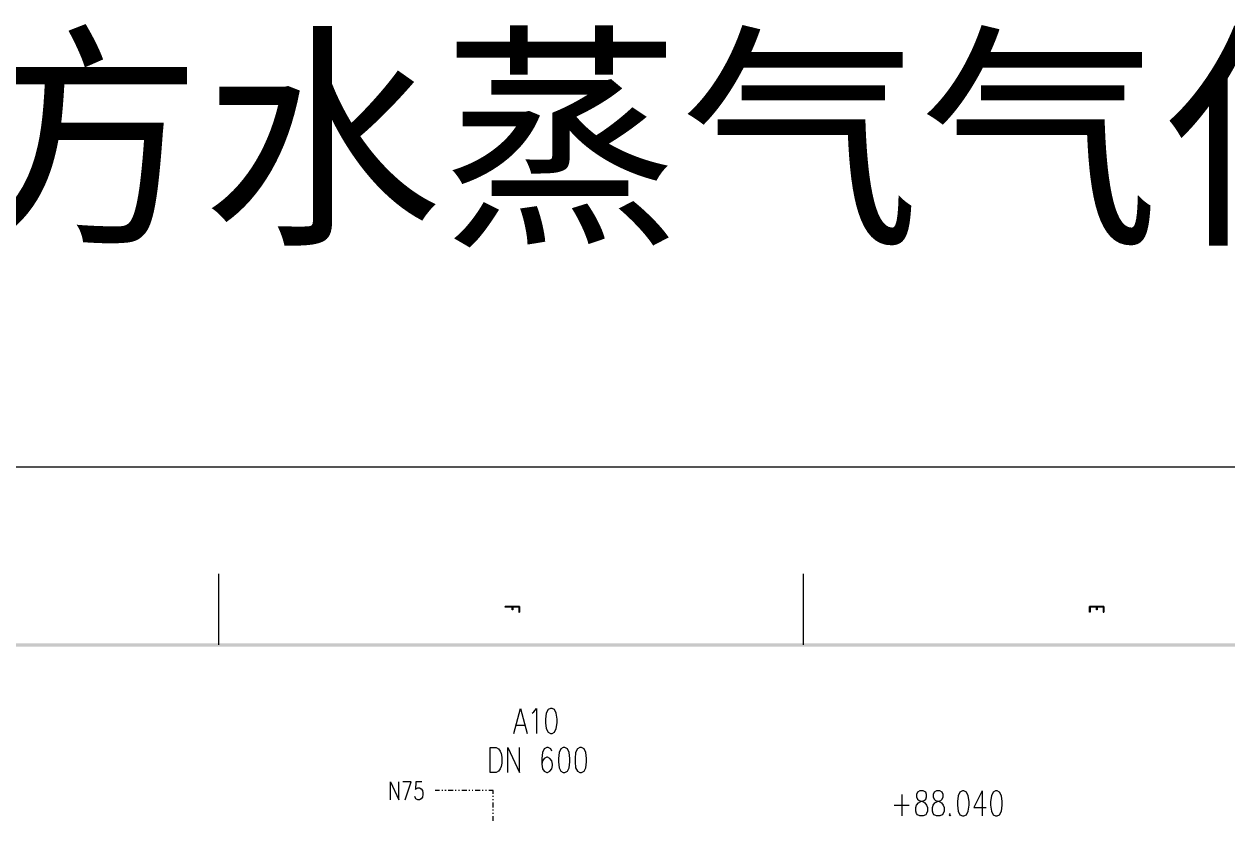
# Model space of a CAD drawing. Header units: millimetres. Extents: x 0 to 588, y 0 to 874.
# Drawn here: x 217.1 to 335.1, y 796.1 to 874.3 of the extents above; entities that cross this region are included whole.
import ezdxf

# ---------------------------------------------------------------- set-up
doc = ezdxf.new("R2010")
doc.units = ezdxf.units.MM
doc.layers.get('0').update_dxf_attribs({"lineweight": 18})
doc.layers.add('尺寸线层', color=3, linetype='Continuous', lineweight=18)
doc.styles.get("Standard").update_dxf_attribs({"font": 'txt.shx'})

msp = doc.modelspace()

# ---------------------------------------------------------------- hatches: boundary and pattern name
for points in [[(580.62, 813.16), (580.62, 813.5), (6.99, 813.16)], [(580.62, 813.5), (6.99, 813.16), (6.99, 813.5)]]:
    msp.add_hatch(color=0).paths.add_polyline_path(points, flags=0)

# ---------------------------------------------------------------- linework, layer by layer
at = {"color": 0, "lineweight": 0}
for points in [[(587.61, 830.79), (0, 830.79)], [(236.22, 813.33), (236.22, 820.31)], [(293.58, 813.33), (293.58, 820.31)], [(265.71, 817.1), (264.31, 817.1)], [(265.64, 817.05), (264.31, 817.05), (264.31, 817.1)], [(265.05, 817.05), (265.05, 816.78), (264.99, 816.78), (264.99, 817.05)], [(265.64, 817.05), (265.64, 816.55), (265.71, 816.55)], [(265.71, 817.1), (265.71, 816.55)], [(323.07, 817.1), (321.67, 817.1)], [(321.73, 817.05), (321.73, 816.55), (321.67, 816.55), (321.67, 817.1)], [(323, 817.05), (321.73, 817.05)], [(322.41, 817.05), (322.41, 816.78), (322.35, 816.78), (322.35, 817.05)], [(323, 817.05), (323, 816.55), (323.07, 816.55)], [(323.07, 817.1), (323.07, 816.55)], [(265.18, 804.65), (265.83, 807.08), (266.47, 804.65)], [(266.95, 806.62), (267.12, 806.75), (267.38, 807.08), (267.38, 804.65)], [(265.41, 805.45), (266.23, 805.45)], [(264.56, 800.8), (264.56, 803.25), (265.71, 800.8), (265.71, 803.25)], [(268.88, 802.89), (268.8, 803.13), (268.54, 803.25), (268.39, 803.25), (268.14, 803.13), (267.97, 802.79), (267.91, 802.2), (267.91, 801.62), (267.97, 801.16), (268.14, 800.93), (268.39, 800.8), (268.46, 800.8), (268.71, 800.93), (268.88, 801.16), (268.96, 801.5), (268.96, 801.62), (268.88, 801.96), (268.71, 802.2), (268.46, 802.32), (268.39, 802.32), (268.14, 802.2), (267.97, 801.96), (267.91, 801.62)], [(253.05, 798.13), (253.05, 799.89), (253.87, 798.13), (253.87, 799.89)], [(254.51, 798.13), (255.08, 799.89), (254.28, 799.89)], [(256.14, 799.89), (255.55, 799.89), (255.5, 799.13), (255.55, 799.21), (255.74, 799.3), (255.91, 799.3), (256.07, 799.21), (256.2, 799.06), (256.24, 798.81), (256.24, 798.64), (256.2, 798.39), (256.07, 798.22), (255.91, 798.13), (255.74, 798.13), (255.55, 798.22), (255.5, 798.3), (255.44, 798.47)], [(257.87, 799.04), (257.45, 799.04)], [(258.19, 799.04), (258.09, 799.04)], [(258.51, 799.04), (258.4, 799.04)], [(259.21, 799.04), (258.72, 799.04)], [(259.52, 799.04), (259.42, 799.04)], [(259.84, 799.04), (259.74, 799.04)], [(260.54, 799.04), (260.05, 799.04)], [(260.86, 799.04), (260.75, 799.04)], [(261.15, 799.04), (261.07, 799.04)], [(261.85, 799.04), (261.37, 799.04)], [(262.17, 799.04), (262.06, 799.04)], [(262.49, 799.04), (262.38, 799.04)], [(263.14, 799.04), (262.7, 799.04)], [(263.14, 798.72), (263.14, 799.04)], [(263.14, 798.41), (263.14, 798.51)], [(263.14, 798.09), (263.14, 798.2)], [(303.23, 798.66), (303.23, 796.57)], [(311.13, 799), (310.32, 797.37), (311.53, 797.37)], [(311.13, 799), (311.13, 796.57)], [(263.14, 797.39), (263.14, 797.88)], [(263.14, 797.07), (263.14, 797.18)], [(263.14, 796.76), (263.14, 796.86)], [(302.49, 797.6), (303.95, 797.6)], [(263.14, 796.06), (263.14, 796.54)], [(307.95, 796.8), (307.87, 796.67), (307.95, 796.57), (308.04, 796.67)]]:
    msp.add_lwpolyline(points, dxfattribs=at)
for points in [[(268.75, 807.08), (268.52, 806.98), (268.35, 806.62), (268.27, 806.05), (268.27, 805.69), (268.35, 805.12), (268.52, 804.76), (268.75, 804.65), (268.92, 804.65), (269.16, 804.76), (269.32, 805.12), (269.41, 805.69), (269.41, 806.05), (269.32, 806.62), (269.16, 806.98), (268.92, 807.08)], [(262.85, 800.8), (262.85, 803.25), (263.42, 803.25), (263.65, 803.13), (263.82, 802.89), (263.91, 802.66), (263.99, 802.32), (263.99, 801.73), (263.91, 801.39), (263.82, 801.16), (263.65, 800.93), (263.42, 800.8)], [(270.02, 803.25), (269.77, 803.13), (269.6, 802.79), (269.54, 802.2), (269.54, 801.86), (269.6, 801.26), (269.77, 800.93), (270.02, 800.8), (270.17, 800.8), (270.43, 800.93), (270.59, 801.26), (270.66, 801.86), (270.66, 802.2), (270.59, 802.79), (270.43, 803.13), (270.17, 803.25)], [(271.65, 803.25), (271.4, 803.13), (271.23, 802.79), (271.17, 802.2), (271.17, 801.86), (271.23, 801.26), (271.4, 800.93), (271.65, 800.8), (271.8, 800.8), (272.06, 800.93), (272.22, 801.26), (272.29, 801.86), (272.29, 802.2), (272.22, 802.79), (272.06, 803.13), (271.8, 803.25)], [(305.01, 799), (304.78, 798.89), (304.69, 798.66), (304.69, 798.43), (304.78, 798.2), (304.93, 798.07), (305.27, 797.96), (305.5, 797.84), (305.67, 797.6), (305.75, 797.37), (305.75, 797.03), (305.67, 796.8), (305.58, 796.67), (305.35, 796.57), (305.01, 796.57), (304.78, 796.67), (304.69, 796.8), (304.61, 797.03), (304.61, 797.37), (304.69, 797.6), (304.86, 797.84), (305.1, 797.96), (305.44, 798.07), (305.58, 798.2), (305.67, 798.43), (305.67, 798.66), (305.58, 798.89), (305.35, 799)], [(306.64, 799), (306.41, 798.89), (306.32, 798.66), (306.32, 798.43), (306.41, 798.2), (306.56, 798.07), (306.9, 797.96), (307.13, 797.84), (307.3, 797.6), (307.38, 797.37), (307.38, 797.03), (307.3, 796.8), (307.21, 796.67), (306.98, 796.57), (306.64, 796.57), (306.41, 796.67), (306.32, 796.8), (306.24, 797.03), (306.24, 797.37), (306.32, 797.6), (306.49, 797.84), (306.73, 797.96), (307.06, 798.07), (307.21, 798.2), (307.3, 798.43), (307.3, 798.66), (307.21, 798.89), (306.98, 799)], [(309.18, 799), (308.93, 798.89), (308.76, 798.53), (308.69, 797.96), (308.69, 797.6), (308.76, 797.03), (308.93, 796.67), (309.18, 796.57), (309.33, 796.57), (309.58, 796.67), (309.75, 797.03), (309.84, 797.6), (309.84, 797.96), (309.75, 798.53), (309.58, 798.89), (309.33, 799)], [(312.44, 799), (312.19, 798.89), (312.04, 798.53), (311.95, 797.96), (311.95, 797.6), (312.04, 797.03), (312.19, 796.67), (312.44, 796.57), (312.59, 796.57), (312.84, 796.67), (313.01, 797.03), (313.1, 797.6), (313.1, 797.96), (313.01, 798.53), (312.84, 798.89), (312.59, 799)]]:
    msp.add_lwpolyline(points, close=True, dxfattribs=at)

# ---------------------------------------------------------------- texts
at = {"layer": '尺寸线层', "insert": (152.52, 871.62), "char_height": 17.2125, "width": 475.6466, "attachment_point": 1}
msp.add_mtext('{\\fkaiti|b0|i0|c0|p0;\\C1;912立方水蒸气气化炉总图}', dxfattribs=at)

doc.saveas('drawing.dxf')
